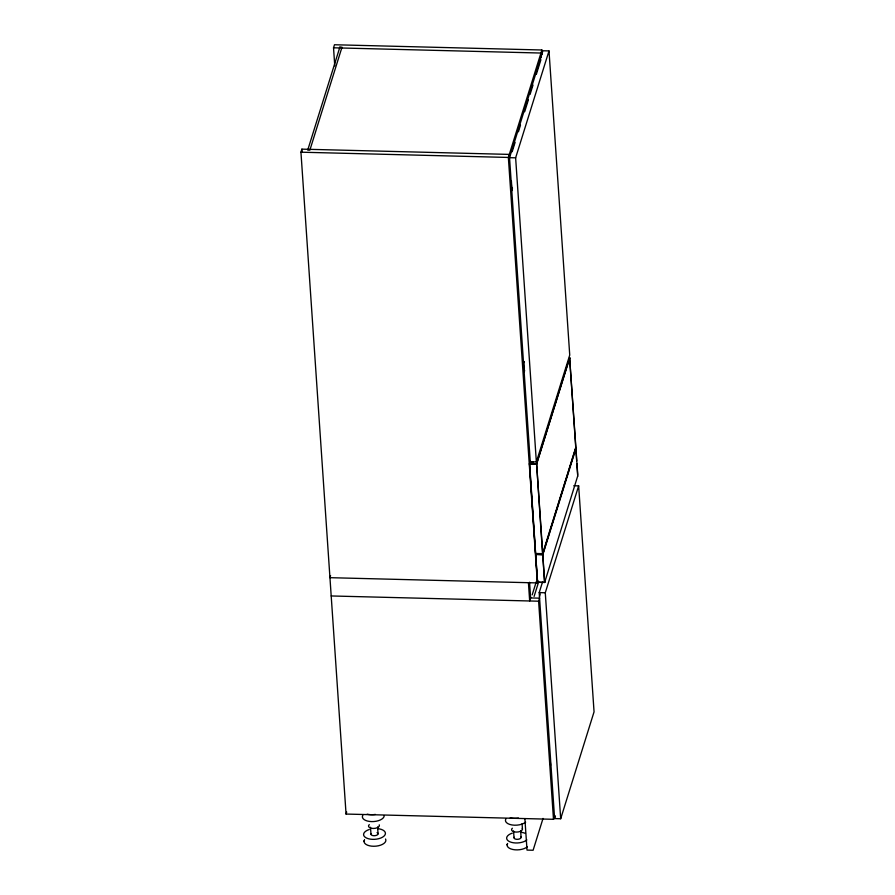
<?xml version="1.0" encoding="UTF-8"?>
<svg xmlns="http://www.w3.org/2000/svg" width="895" height="895" viewBox="0 0 895 895"><rect width="100%" height="100%" fill="white"/><g stroke="black" fill="none" stroke-linecap="round" stroke-linejoin="round"><path stroke-width="1.34" d="M544.686 582.343L537.537 582.231L535.646 554.464L537.626 582.309L544.63 582.466L542.829 554.676L535.725 554.385L542.829 554.676L575.966 448.451M535.624 553.613L529.639 463.778L536.642 464.113L542.75 553.669L535.579 553.49L529.471 463.912L530.701 462.279L533.431 462.391L530.444 462.838L529.639 464.952L530.466 462.301M542.616 554.766L575.888 447.556L569.612 357.743L575.742 447.388M575.742 447.589L542.56 553.86L536.631 464.046L529.471 463.934L530.466 461.126L529.493 464.002L536.642 464.113L569.634 357.776M536.497 464.069L569.791 357.888M577.7 476.028L544.641 582.432M529.605 464.438L529.639 463.688M577.823 476.05L575.944 448.429M544.585 582.455L542.717 554.52M512.455 187.928L511.974 190.601L511.392 180.991M523.72 362.844L524.034 361.502M524.604 370.317L524.336 371.828L523.698 362.441M554.43 816.262L553.49 819.305L346.063 814.058L300.944 152.195L301.895 149.141L509.311 154.399L530.332 462.693M334.764 65.928L333.533 47.793L334.484 44.75L541.9 49.997L542.191 54.181M330.579 575.642L329.953 577.678L537.369 582.925L538.007 580.889M537.369 582.925L508.36 157.442L541.9 49.997M512.175 151.747L515.095 142.417M518.418 131.744L520.498 125.076M524.66 111.741L528.408 99.748M530.075 94.411L532.995 85.07M536.318 74.408L540.904 59.73M515.632 157.822L549.004 50.925L542.918 50.769L509.557 157.677L515.632 157.822L536.362 461.965L530.287 461.809M346.063 814.058L346.701 812.022M364.533 839.857L364.097 841.266L364.41 840.248M536.362 461.965L569.735 355.069L549.004 50.925M529.56 582.265L530.623 597.938L529.672 600.981L528.43 582.701M532.201 594.828L536.34 581.56M534.091 596.45L538.645 581.862M573.784 485.739L578.651 485.862L594.056 711.838L560.684 818.746L554.609 818.589L539.204 592.613L542.504 582.052M539.461 596.585L540.289 593.933M553.49 819.305L538.611 601.205L539.562 598.162L530.623 597.938M560.684 818.746L545.279 592.759L578.651 485.862M507.588 843.482L507.141 844.891L507.465 843.873M543.041 818.41L533.107 850.25L527.021 850.093L524.873 818.578M554.609 818.589L555.437 815.949M523.776 362.62L524.034 361.972M333.533 47.793L540.949 53.04L541.24 57.224M300.944 152.195L508.36 157.442M539.204 592.613L545.279 592.759M331.195 595.958L538.611 601.205M575.91 449.782L576.671 460.835M576.85 463.599L577.611 474.641M550.403 762.574L550.593 765.314M522.076 823.702L522.445 829.173M520.633 830.616L521.103 837.44M513.562 830.896L514.021 837.72M377.589 826.991L378.048 833.816M370.508 827.271L370.978 834.095M301.895 149.141L302.085 151.937M377.075 832.618A3.558 1.745 -3.9 0 1 377.377 834.845A3.558 1.745 -3.9 0 1 372.935 835.606A3.558 1.745 -3.9 0 1 371.112 833.637M379.256 824.854A5.471 2.685 -3.9 0 1 373.114 828.468A5.471 2.685 -3.9 0 1 369.299 824.597M384.223 815.748A10.941 5.37 -3.9 0 1 371.615 821.599A10.941 5.37 -3.9 0 1 362.822 815.211M385.555 839.018A10.941 5.37 -3.9 0 1 376.135 846.144A10.941 5.37 -3.9 0 1 364.041 841.278M377.589 828.636A10.941 5.37 -3.9 0 1 383.832 836.277A10.941 5.37 -3.9 0 1 366.592 838.078A10.941 5.37 -3.9 0 1 369.311 829.497M375.385 814.416A10.941 5.37 -3.9 0 1 367.163 814.204M520.677 836.579A3.558 1.745 -3.9 0 1 517.948 839.297A3.558 1.745 -3.9 0 1 514.155 837.261M522.311 828.479A5.471 2.685 -3.9 0 1 516.158 832.093A5.471 2.685 -3.9 0 1 512.354 828.222M525.667 822.147A10.941 5.37 -3.9 0 1 511.918 824.955A10.941 5.37 -3.9 0 1 505.876 818.835M527.345 846.782A10.941 5.37 -3.9 0 1 514.916 849.803A10.941 5.37 -3.9 0 1 507.085 844.891M526.875 839.913A10.941 5.37 -3.9 0 1 509.635 841.692A10.941 5.37 -3.9 0 1 512.354 833.122M520.633 832.26A10.941 5.37 -3.9 0 1 525.454 833.446M518.429 818.041A10.941 5.37 -3.9 0 1 510.217 817.829M339.865 47.144L307.723 150.103L309.86 150.159L342.002 47.2L339.865 47.144"/></g></svg>
